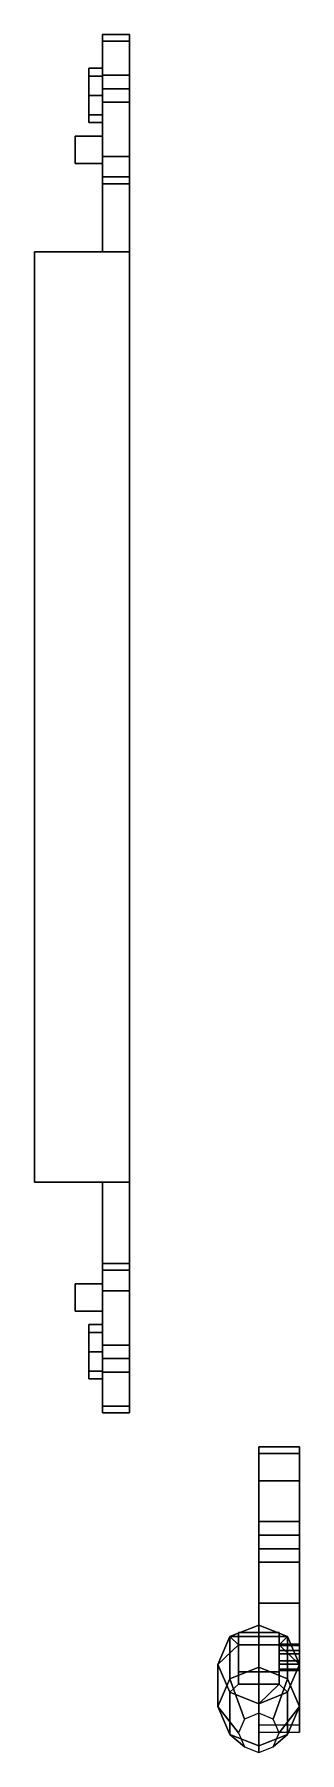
# Model space of a CAD drawing. Extents: x -1.04 to 1.04, y -1.28 to 1.25.
# Drawn here: x -1.04 to -0.65, y -1.28 to 1.25 of the extents above.
import ezdxf

# ---------------------------------------------------------------- set-up
doc = ezdxf.new("R2010")
doc.units = 0
doc.layers.add('SUSPENSION', color=5, linetype='CONTINUOUS')

msp = doc.modelspace()

# ---------------------------------------------------------------- linework, layer by layer
at = {"layer": 'SUSPENSION'}
for points in [[(-0.9, 1.17, 0.32), (-0.9, 1.25, 0.19), (-0.94, 1.25, 0.19), (-0.94, 1.17, 0.32)], [(-0.94, 1.25, 0.19), (-0.94, 1.19, 0.15), (-0.94, 1.04, 0.16), (-0.94, 1.17, 0.32)], [(-0.9, 1.25, 0.19), (-0.9, 1.25, 0.16), (-0.94, 1.25, 0.16), (-0.94, 1.25, 0.19)], [(-0.9, 1.25, 0.16), (-0.9, 1.24, 0.15), (-0.94, 1.24, 0.15), (-0.94, 1.25, 0.16)], [(-0.94, 1.25, 0.16), (-0.94, 1.24, 0.15), (-0.94, 1.19, 0.15), (-0.94, 1.25, 0.19)], [(-0.94, 1.19, 0.15), (-0.94, 1.24, 0.15), (-0.9, 1.24, 0.15), (-0.9, 1.19, 0.15)], [(-0.9, 1.04, 0.16), (-0.9, 1.19, 0.15), (-0.9, 1.25, 0.19), (-0.9, 1.17, 0.32)], [(-0.9, 1.19, 0.15), (-0.9, 1.24, 0.15), (-0.9, 1.25, 0.16), (-0.9, 1.25, 0.19)], [(-0.96, 1.2, 0.25), (-0.96, 1.1883, 0.2783), (-0.94, 1.1883, 0.2783), (-0.94, 1.2, 0.25)], [(-0.96, 1.1883, 0.2217), (-0.96, 1.2, 0.25), (-0.94, 1.2, 0.25), (-0.94, 1.1883, 0.2217)], [(-0.96, 1.2, 0.25), (-0.96, 1.1883, 0.2217), (-0.96, 1.12, 0.25), (-0.96, 1.1317, 0.2783)], [(-0.96, 1.1883, 0.2783), (-0.96, 1.2, 0.25), (-0.96, 1.1317, 0.2783), (-0.96, 1.16, 0.29)], [(-0.94, 1.04, 0.16), (-0.94, 1.19, 0.15), (-0.9, 1.19, 0.15), (-0.9, 1.04, 0.16)], [(-0.96, 1.16, 0.21), (-0.96, 1.1883, 0.2217), (-0.94, 1.1883, 0.2217), (-0.94, 1.16, 0.21)], [(-0.96, 1.1883, 0.2217), (-0.96, 1.16, 0.21), (-0.96, 1.1317, 0.2217), (-0.96, 1.12, 0.25)], [(-0.96, 1.1883, 0.2783), (-0.96, 1.16, 0.29), (-0.94, 1.16, 0.29), (-0.94, 1.1883, 0.2783)], [(-0.94, 1.17, 0.32), (-0.94, 1.04, 0.16), (-0.94, 1.04, 0.24), (-0.94, 1.15, 0.32)], [(-0.9, 1.15, 0.32), (-0.9, 1.17, 0.32), (-0.94, 1.17, 0.32), (-0.94, 1.15, 0.32)], [(-0.9, 1.04, 0.24), (-0.9, 1.04, 0.16), (-0.9, 1.17, 0.32), (-0.9, 1.15, 0.32)], [(-0.96, 1.1317, 0.2217), (-0.96, 1.16, 0.21), (-0.94, 1.16, 0.21), (-0.94, 1.1317, 0.2217)], [(-0.96, 1.16, 0.29), (-0.96, 1.1317, 0.2783), (-0.94, 1.1317, 0.2783), (-0.94, 1.16, 0.29)], [(-0.94, 1.15, 0.32), (-0.94, 1.04, 0.24), (-0.94, 1.03, 0.25), (-0.94, 1.07, 0.32)], [(-0.9, 1.07, 0.32), (-0.9, 1.15, 0.32), (-0.94, 1.15, 0.32), (-0.94, 1.07, 0.32)], [(-0.9, 1.03, 0.25), (-0.9, 1.04, 0.24), (-0.9, 1.15, 0.32), (-0.9, 1.07, 0.32)], [(-0.96, 1.1317, 0.2783), (-0.96, 1.12, 0.25), (-0.94, 1.12, 0.25), (-0.94, 1.1317, 0.2783)], [(-0.96, 1.12, 0.25), (-0.96, 1.1317, 0.2217), (-0.94, 1.1317, 0.2217), (-0.94, 1.12, 0.25)], [(-0.98, 1.1, 0.27), (-0.98, 1.1, 0.13), (-0.98, 1.06, 0.13), (-0.98, 1.06, 0.27)], [(-0.94, 1.1, 0.27), (-0.94, 1.1, 0.13), (-0.98, 1.1, 0.13), (-0.98, 1.1, 0.27)], [(-0.98, 1.06, 0.13), (-0.98, 1.1, 0.13), (-0.94, 1.1, 0.13), (-0.94, 1.06, 0.13)], [(-0.94, 1.06, 0.27), (-0.94, 1.1, 0.27), (-0.98, 1.1, 0.27), (-0.98, 1.06, 0.27)], [(-0.94, 1.06, 0.13), (-0.94, 1.1, 0.13), (-0.94, 1.1, 0.156), (-0.94, 1.06, 0.1587)], [(-0.94, 1.07, 0.32), (-0.94, 1.03, 0.25), (-0.94, 0.93, 0.25), (-0.94, 0.93, 0.34)], [(-0.9, 0.93, 0.34), (-0.9, 1.07, 0.32), (-0.94, 1.07, 0.32), (-0.94, 0.93, 0.34)], [(-0.9, 0.93, 0.25), (-0.9, 1.03, 0.25), (-0.9, 1.07, 0.32), (-0.9, 0.93, 0.34)], [(-0.98, 1.06, 0.27), (-0.98, 1.06, 0.13), (-0.94, 1.06, 0.13), (-0.94, 1.06, 0.27)], [(-0.94, 1.03, 0.25), (-0.94, 1.04, 0.24), (-0.9, 1.04, 0.24), (-0.9, 1.03, 0.25)], [(-0.94, 1.04, 0.24), (-0.94, 1.04, 0.16), (-0.9, 1.04, 0.16), (-0.9, 1.04, 0.24)], [(-0.94, 0.93, 0.25), (-0.94, 1.03, 0.25), (-0.9, 1.03, 0.25), (-0.9, 0.93, 0.25)], [(-1.04, 0.93, 0.37), (-1.04, 0.93, 0.24), (-1.04, -0.44, 0.24), (-1.04, -0.44, 0.37)], [(-0.9, 0.93, 0.37), (-0.9, 0.93, 0.24), (-1.04, 0.93, 0.24), (-1.04, 0.93, 0.37)], [(-1.04, -0.44, 0.24), (-1.04, 0.93, 0.24), (-0.9, 0.93, 0.24), (-0.9, -0.44, 0.24)], [(-0.9, -0.44, 0.37), (-0.9, 0.93, 0.37), (-1.04, 0.93, 0.37), (-1.04, -0.44, 0.37)], [(-0.9, -0.44, 0.24), (-0.9, 0.93, 0.24), (-0.9, 0.93, 0.37), (-0.9, -0.44, 0.37)], [(-1.04, -0.44, 0.37), (-1.04, -0.44, 0.24), (-0.9, -0.44, 0.24), (-0.9, -0.44, 0.37)], [(-0.94, -0.44, 0.25), (-0.94, -0.56, 0.25), (-0.94, -0.6, 0.32), (-0.94, -0.44, 0.34)], [(-0.9, -0.44, 0.25), (-0.9, -0.56, 0.25), (-0.94, -0.56, 0.25), (-0.94, -0.44, 0.25)], [(-0.94, -0.44, 0.34), (-0.94, -0.6, 0.32), (-0.9, -0.6, 0.32), (-0.9, -0.44, 0.34)], [(-0.9, -0.6, 0.32), (-0.9, -0.56, 0.25), (-0.9, -0.44, 0.25), (-0.9, -0.44, 0.34)], [(-0.94, -0.56, 0.25), (-0.94, -0.57, 0.24), (-0.94, -0.68, 0.32), (-0.94, -0.6, 0.32)], [(-0.9, -0.56, 0.25), (-0.9, -0.57, 0.24), (-0.94, -0.57, 0.24), (-0.94, -0.56, 0.25)], [(-0.94, -0.57, 0.24), (-0.94, -0.57, 0.16), (-0.94, -0.7, 0.32), (-0.94, -0.68, 0.32)], [(-0.94, -0.57, 0.16), (-0.94, -0.72, 0.15), (-0.94, -0.78, 0.19), (-0.94, -0.7, 0.32)], [(-0.9, -0.57, 0.24), (-0.9, -0.57, 0.16), (-0.94, -0.57, 0.16), (-0.94, -0.57, 0.24)], [(-0.9, -0.57, 0.16), (-0.9, -0.72, 0.15), (-0.94, -0.72, 0.15), (-0.94, -0.57, 0.16)], [(-0.9, -0.68, 0.32), (-0.9, -0.57, 0.24), (-0.9, -0.56, 0.25), (-0.9, -0.6, 0.32)], [(-0.9, -0.7, 0.32), (-0.9, -0.57, 0.16), (-0.9, -0.57, 0.24), (-0.9, -0.68, 0.32)], [(-0.9, -0.78, 0.19), (-0.9, -0.72, 0.15), (-0.9, -0.57, 0.16), (-0.9, -0.7, 0.32)], [(-0.94, -0.63, 0.27), (-0.94, -0.59, 0.27), (-0.98, -0.59, 0.27), (-0.98, -0.63, 0.27)], [(-0.98, -0.63, 0.13), (-0.98, -0.59, 0.13), (-0.94, -0.59, 0.13), (-0.94, -0.63, 0.13)], [(-0.94, -0.59, 0.27), (-0.94, -0.59, 0.13), (-0.98, -0.59, 0.13), (-0.98, -0.59, 0.27)], [(-0.98, -0.59, 0.27), (-0.98, -0.59, 0.13), (-0.98, -0.63, 0.13), (-0.98, -0.63, 0.27)], [(-0.94, -0.6, 0.32), (-0.94, -0.68, 0.32), (-0.9, -0.68, 0.32), (-0.9, -0.6, 0.32)], [(-0.9, -0.59, 0.13), (-0.9, -0.63, 0.13), (-0.9, -0.63, 0.156), (-0.9, -0.59, 0.1587)], [(-0.98, -0.63, 0.27), (-0.98, -0.63, 0.13), (-0.94, -0.63, 0.13), (-0.94, -0.63, 0.27)], [(-0.96, -0.6617, 0.2783), (-0.96, -0.65, 0.25), (-0.96, -0.7183, 0.2783), (-0.96, -0.69, 0.29)], [(-0.96, -0.65, 0.25), (-0.96, -0.6617, 0.2217), (-0.96, -0.73, 0.25), (-0.96, -0.7183, 0.2783)], [(-0.96, -0.6617, 0.2217), (-0.96, -0.65, 0.25), (-0.94, -0.65, 0.25), (-0.94, -0.6617, 0.2217)], [(-0.96, -0.65, 0.25), (-0.96, -0.6617, 0.2783), (-0.94, -0.6617, 0.2783), (-0.94, -0.65, 0.25)], [(-0.96, -0.6617, 0.2783), (-0.96, -0.69, 0.29), (-0.94, -0.69, 0.29), (-0.94, -0.6617, 0.2783)], [(-0.96, -0.6617, 0.2217), (-0.96, -0.69, 0.21), (-0.96, -0.7183, 0.2217), (-0.96, -0.73, 0.25)], [(-0.96, -0.69, 0.21), (-0.96, -0.6617, 0.2217), (-0.94, -0.6617, 0.2217), (-0.94, -0.69, 0.21)], [(-0.94, -0.68, 0.32), (-0.94, -0.7, 0.32), (-0.9, -0.7, 0.32), (-0.9, -0.68, 0.32)], [(-0.96, -0.69, 0.29), (-0.96, -0.7183, 0.2783), (-0.94, -0.7183, 0.2783), (-0.94, -0.69, 0.29)], [(-0.96, -0.7183, 0.2217), (-0.96, -0.69, 0.21), (-0.94, -0.69, 0.21), (-0.94, -0.7183, 0.2217)], [(-0.94, -0.7, 0.32), (-0.94, -0.78, 0.19), (-0.9, -0.78, 0.19), (-0.9, -0.7, 0.32)], [(-0.96, -0.73, 0.25), (-0.96, -0.7183, 0.2217), (-0.94, -0.7183, 0.2217), (-0.94, -0.73, 0.25)], [(-0.96, -0.7183, 0.2783), (-0.96, -0.73, 0.25), (-0.94, -0.73, 0.25), (-0.94, -0.7183, 0.2783)], [(-0.94, -0.72, 0.15), (-0.94, -0.77, 0.15), (-0.94, -0.78, 0.16), (-0.94, -0.78, 0.19)], [(-0.9, -0.72, 0.15), (-0.9, -0.77, 0.15), (-0.94, -0.77, 0.15), (-0.94, -0.72, 0.15)], [(-0.9, -0.78, 0.16), (-0.9, -0.77, 0.15), (-0.9, -0.72, 0.15), (-0.9, -0.78, 0.19)], [(-0.94, -0.78, 0.16), (-0.94, -0.77, 0.15), (-0.9, -0.77, 0.15), (-0.9, -0.78, 0.16)], [(-0.94, -0.78, 0.19), (-0.94, -0.78, 0.16), (-0.9, -0.78, 0.16), (-0.9, -0.78, 0.19)], [(-0.65, -0.83, 0.52), (-0.65, -0.83, 0.48), (-0.71, -0.83, 0.48), (-0.71, -0.83, 0.52)], [(-0.71, -0.83, 0.52), (-0.71, -1.06, 0.54), (-0.65, -1.06, 0.54), (-0.65, -0.83, 0.52)], [(-0.71, -0.83, 0.48), (-0.71, -1.06, 0.5), (-0.71, -1.06, 0.54), (-0.71, -0.83, 0.52)], [(-0.65, -0.83, 0.48), (-0.65, -1.06, 0.5), (-0.71, -1.06, 0.5), (-0.71, -0.83, 0.48)], [(-0.65, -1.06, 0.54), (-0.65, -1.06, 0.5), (-0.65, -0.83, 0.48), (-0.65, -0.83, 0.52)], [(-0.71, -0.84, 0.48), (-0.71, -0.98, 0.48), (-0.65, -0.98, 0.48), (-0.65, -0.84, 0.48)], [(-0.65, -0.84, 0.48), (-0.65, -0.84, 0.44), (-0.71, -0.84, 0.44), (-0.71, -0.84, 0.48)], [(-0.71, -0.84, 0.44), (-0.71, -0.98, 0.44), (-0.71, -0.98, 0.48), (-0.71, -0.84, 0.48)], [(-0.65, -0.84, 0.44), (-0.65, -0.98, 0.44), (-0.71, -0.98, 0.44), (-0.71, -0.84, 0.44)], [(-0.71, -0.88, 0.35), (-0.71, -0.84, 0.39), (-0.65, -0.84, 0.39), (-0.65, -0.88, 0.35)], [(-0.71, -1, 0.39), (-0.71, -0.84, 0.39), (-0.71, -0.88, 0.35), (-0.71, -0.96, 0.35)], [(-0.65, -0.88, 0.41), (-0.65, -0.84, 0.39), (-0.71, -0.84, 0.39), (-0.71, -0.88, 0.41)], [(-0.71, -0.84, 0.39), (-0.71, -1, 0.39), (-0.71, -0.96, 0.41), (-0.71, -0.88, 0.41)], [(-0.65, -0.98, 0.48), (-0.65, -0.98, 0.44), (-0.65, -0.84, 0.44), (-0.65, -0.84, 0.48)], [(-0.65, -0.88, 0.35), (-0.65, -0.84, 0.39), (-0.65, -1, 0.39), (-0.65, -0.96, 0.35)], [(-0.65, -0.96, 0.41), (-0.65, -1, 0.39), (-0.65, -0.84, 0.39), (-0.65, -0.88, 0.41)], [(-0.65, -0.88, 0.44), (-0.65, -0.88, 0.41), (-0.71, -0.88, 0.41), (-0.71, -0.88, 0.44)], [(-0.71, -0.88, 0.41), (-0.71, -0.94, 0.41), (-0.71, -0.94, 0.44), (-0.71, -0.88, 0.44)], [(-0.65, -0.94, 0.44), (-0.65, -0.94, 0.41), (-0.65, -0.88, 0.41), (-0.65, -0.88, 0.44)], [(-0.71, -0.94, 0.44), (-0.71, -0.94, 0.41), (-0.65, -0.94, 0.41), (-0.65, -0.94, 0.44)], [(-0.71, -0.94, 0.41), (-0.71, -0.96, 0.41), (-0.65, -0.96, 0.41), (-0.65, -0.94, 0.41)], [(-0.65, -0.96, 0.35), (-0.65, -1, 0.39), (-0.71, -1, 0.39), (-0.71, -0.96, 0.35)], [(-0.71, -0.96, 0.41), (-0.71, -1, 0.39), (-0.65, -1, 0.39), (-0.65, -0.96, 0.41)], [(-0.71, -0.98, 0.48), (-0.71, -0.98, 0.44), (-0.65, -0.98, 0.44), (-0.65, -0.98, 0.48)], [(-0.71, -1.06, 0.5), (-0.71, -1.24, 0.25), (-0.71, -1.25, 0.27), (-0.71, -1.06, 0.54)], [(-0.65, -1.06, 0.5), (-0.65, -1.24, 0.25), (-0.71, -1.24, 0.25), (-0.71, -1.06, 0.5)], [(-0.71, -1.06, 0.54), (-0.71, -1.25, 0.27), (-0.65, -1.25, 0.27), (-0.65, -1.06, 0.54)], [(-0.65, -1.25, 0.27), (-0.65, -1.24, 0.25), (-0.65, -1.06, 0.5), (-0.65, -1.06, 0.54)], [(-0.7524, -1.1715, 0.3786), (-0.77, -1.2125, 0.3895), (-0.77, -1.1504, 0.6214), (-0.7524, -1.1094, 0.6104)], [(-0.7524, -1.1094, 0.6104), (-0.77, -1.1504, 0.6214), (-0.74, -1.1214, 0.6136)], [(-0.71, -1.1545, 0.374), (-0.7524, -1.1715, 0.3786), (-0.7524, -1.1094, 0.6104), (-0.71, -1.0924, 0.6058)], [(-0.6676, -1.1094, 0.6104), (-0.71, -1.0924, 0.6058), (-0.71, -1.0924, 0.6058), (-0.7524, -1.1094, 0.6104)], [(-0.68, -1.1214, 0.6136), (-0.6676, -1.1094, 0.6104), (-0.7524, -1.1094, 0.6104), (-0.74, -1.1214, 0.6136)], [(-0.68, -1.1612, 0.6967), (-0.68, -1.1033, 0.6812), (-0.74, -1.1033, 0.6812), (-0.74, -1.1612, 0.6967)], [(-0.74, -1.1033, 0.6812), (-0.74, -1.1214, 0.6136), (-0.74, -1.1793, 0.6291), (-0.74, -1.1612, 0.6967)], [(-0.68, -1.1033, 0.6812), (-0.68, -1.1214, 0.6136), (-0.74, -1.1214, 0.6136), (-0.74, -1.1033, 0.6812)], [(-0.6676, -1.1715, 0.3786), (-0.71, -1.1545, 0.374), (-0.71, -1.0924, 0.6058), (-0.6676, -1.1094, 0.6104)], [(-0.68, -1.1793, 0.6291), (-0.68, -1.1214, 0.6136), (-0.68, -1.1033, 0.6812), (-0.68, -1.1612, 0.6967)], [(-0.68, -1.1214, 0.6136), (-0.65, -1.1504, 0.6214), (-0.6676, -1.1094, 0.6104)], [(-0.65, -1.2125, 0.3895), (-0.6676, -1.1715, 0.3786), (-0.6676, -1.1094, 0.6104), (-0.65, -1.1504, 0.6214)], [(-0.77, -1.1504, 0.6214), (-0.7524, -1.1913, 0.6323), (-0.74, -1.1793, 0.6291), (-0.74, -1.1214, 0.6136)], [(-0.68, -1.13, 0.6427), (-0.68, -1.1207, 0.6548), (-0.65, -1.1207, 0.6548), (-0.65, -1.13, 0.6427)], [(-0.68, -1.1207, 0.6548), (-0.68, -1.1227, 0.67), (-0.65, -1.1227, 0.67), (-0.65, -1.1207, 0.6548)], [(-0.68, -1.1793, 0.6291), (-0.6676, -1.1913, 0.6323), (-0.65, -1.1504, 0.6214), (-0.68, -1.1214, 0.6136)], [(-0.68, -1.1227, 0.67), (-0.68, -1.1348, 0.6793), (-0.65, -1.1348, 0.6793), (-0.65, -1.1227, 0.67)], [(-0.68, -1.1452, 0.6407), (-0.68, -1.13, 0.6427), (-0.65, -1.13, 0.6427), (-0.65, -1.1452, 0.6407)], [(-0.68, -1.1348, 0.6793), (-0.68, -1.15, 0.6773), (-0.65, -1.15, 0.6773), (-0.65, -1.1348, 0.6793)], [(-0.77, -1.2125, 0.3895), (-0.7524, -1.2535, 0.4005), (-0.7524, -1.1913, 0.6323), (-0.77, -1.1504, 0.6214)], [(-0.7524, -1.1715, 0.3786), (-0.71, -1.1545, 0.374), (-0.71, -1.2223, 0.2369), (-0.7312, -1.2308, 0.2392)], [(-0.74, -1.1612, 0.6967), (-0.74, -1.1793, 0.6291), (-0.68, -1.1793, 0.6291), (-0.68, -1.1612, 0.6967)], [(-0.71, -1.1545, 0.374), (-0.6676, -1.1715, 0.3786), (-0.6888, -1.2308, 0.2392), (-0.71, -1.2223, 0.2369)], [(-0.68, -1.1573, 0.65), (-0.68, -1.1452, 0.6407), (-0.65, -1.1452, 0.6407), (-0.65, -1.1573, 0.65)], [(-0.68, -1.15, 0.6773), (-0.68, -1.1593, 0.6652), (-0.65, -1.1593, 0.6652), (-0.65, -1.15, 0.6773)], [(-0.68, -1.1593, 0.6652), (-0.68, -1.1573, 0.65), (-0.65, -1.1573, 0.65), (-0.65, -1.1593, 0.6652)], [(-0.6676, -1.2535, 0.4005), (-0.65, -1.2125, 0.3895), (-0.65, -1.1504, 0.6214), (-0.6676, -1.1913, 0.6323)], [(-0.77, -1.2125, 0.3895), (-0.7524, -1.1715, 0.3786), (-0.7312, -1.2308, 0.2392), (-0.74, -1.2513, 0.2447)], [(-0.74, -1.1793, 0.6291), (-0.7524, -1.1913, 0.6323), (-0.71, -1.2083, 0.6369), (-0.68, -1.1793, 0.6291)], [(-0.68, -1.1793, 0.6291), (-0.71, -1.2083, 0.6369), (-0.6676, -1.1913, 0.6323)], [(-0.6676, -1.1715, 0.3786), (-0.65, -1.2125, 0.3895), (-0.68, -1.2513, 0.2447), (-0.6888, -1.2308, 0.2392)], [(-0.7524, -1.2535, 0.4005), (-0.77, -1.2125, 0.3895), (-0.74, -1.2513, 0.2447), (-0.7312, -1.2718, 0.2501)], [(-0.7524, -1.2535, 0.4005), (-0.71, -1.2704, 0.4051), (-0.71, -1.2083, 0.6369), (-0.7524, -1.1913, 0.6323)], [(-0.71, -1.2704, 0.4051), (-0.6676, -1.2535, 0.4005), (-0.6676, -1.1913, 0.6323), (-0.71, -1.2083, 0.6369)], [(-0.65, -1.2125, 0.3895), (-0.6676, -1.2535, 0.4005), (-0.6888, -1.2718, 0.2501), (-0.68, -1.2513, 0.2447)], [(-0.71, -1.2704, 0.4051), (-0.7524, -1.2535, 0.4005), (-0.7312, -1.2718, 0.2501), (-0.71, -1.2803, 0.2524)], [(-0.6676, -1.2535, 0.4005), (-0.71, -1.2704, 0.4051), (-0.71, -1.2803, 0.2524), (-0.6888, -1.2718, 0.2501)]]:
    msp.add_3dface(points, dxfattribs=at)

doc.saveas('drawing.dxf')
